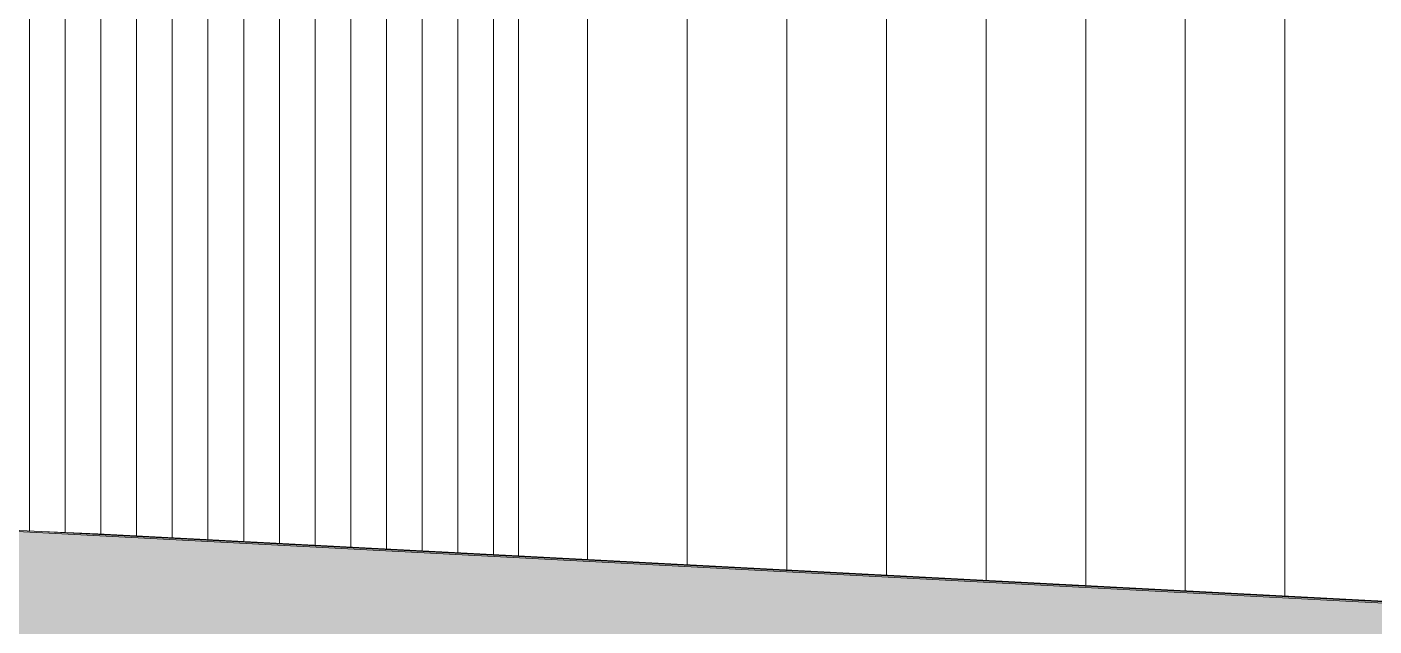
# Model space of a CAD drawing. Header units: metres. Extents: x -4613 to -4328, y -1 to 30.
# Drawn here: x -4393.603 to -4391.034, y 8.333 to 9.476 of the extents above; entities that cross this region are included whole.
import ezdxf

# ---------------------------------------------------------------- set-up
doc = ezdxf.new("R2010")
doc.units = ezdxf.units.M
for name, color, linetype, lineweight in [('A-ROOF', 132, 'Continuous', 5), ('A-WALL', 113, 'Continuous', 5), ('A-WALL-PATT', 111, 'Continuous', 5)]:
    doc.layers.add(name, color=color, linetype=linetype, lineweight=lineweight)

# ---------------------------------------------------------------- blocks, each defined once
blk = doc.blocks.new('Roof Gutters4 - Roof Gutters-3348027-NORTH EAST')
at = {"layer": 'A-ROOF'}
for points in [[(4310.3687, 7.9341), (4310.388, 8.2556), (4305.2093, 8.527), (4305.19, 8.2055), (4310.3554, 7.9348)], [(4310.6962, 8.2423), (4305.519, 8.5137), (4305.2093, 8.527), (4310.5856, 8.2471)], [(4305.6292, 8.5079), (4305.6263, 8.509), (4305.6263, 8.508)]]:
    blk.add_hatch(color=256, dxfattribs=at).paths.add_polyline_path(points)
for p, q in [((4305.2093, 8.527), (4305.519, 8.5137)), ((4310.388, 8.2556), (4305.2093, 8.527)), ((4305.519, 8.5137), (4305.6263, 8.509)), ((4310.6962, 8.2423), (4305.519, 8.5137)), ((4305.6263, 8.509), (4310.6962, 8.2437)), ((4305.6263, 8.509), (4305.6292, 8.5079))]:
    blk.add_line(p, q, dxfattribs=at)

msp = doc.modelspace()

# ---------------------------------------------------------------- hatches: boundary and pattern name
at = {"layer": 'A-WALL-PATT'}
h = msp.add_hatch(dxfattribs=at)
h.set_pattern_fill('FP_166', color=256, style=0, pattern_type=2)
h.set_pattern_definition([(90, (-4392.72364, 7.64), (-0.19, 1e-17), [])])
h.paths.add_polyline_path([(-4392.6655, 7.64), (-4386.5903, 7.64), (-4386.5903, 7.6514), (-4392.6655, 7.9698), (-4392.6655, 7.7799)])
h.paths.add_polyline_path([(-4386.5903, 8.1494), (-4386.5903, 8.8993), (-4386.5863, 8.8993), (-4386.5863, 10.8394), (-4392.6655, 10.5005), (-4392.6655, 8.467), (-4386.6669, 8.1534)])
h.paths.add_polyline_path([(-4386.5313, 8.8993), (-4386.5313, 10.8425), (-4386.5463, 10.8417), (-4386.5463, 8.8993)])
h = msp.add_hatch(dxfattribs=at)
h.set_pattern_fill('FP_134', color=256, style=0, pattern_type=2)
h.set_pattern_definition([(90, (-4392.64464, 7.64), (-0.06809, 4e-18), [])])
h.paths.add_polyline_path([(-4394.8254, 7.64), (-4393.0632, 7.64), (-4393.0617, 7.9726), (-4392.907, 7.9723), (-4392.907, 7.64), (-4392.6655, 7.64), (-4392.6655, 7.9698), (-4393.79, 8.0289), (-4393.7811, 8.1991), (-4393.9037, 8.2055), (-4393.8844, 8.527), (-4393.3815, 8.5045), (-4392.6655, 8.467), (-4392.6655, 10.5556), (-4394.8254, 10.4406), (-4394.8254, 7.7799)])

# ---------------------------------------------------------------- linework, layer by layer
at = {"layer": 'A-WALL'}
msp.add_line((-4392.6655, 8.467), (-4392.6655, 10.5556), dxfattribs=at)

# ---------------------------------------------------------------- block references
at = {"layer": 'A-ROOF'}
msp.add_blockref('Roof Gutters4 - Roof Gutters-3348027-NORTH EAST', (-8699.0936, 0), dxfattribs=at)

doc.saveas('drawing.dxf')
